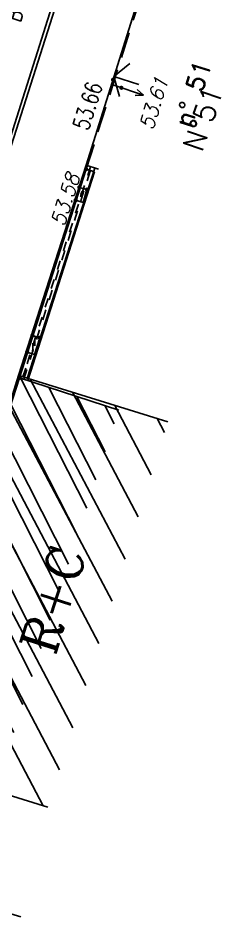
# Model space of a CAD drawing. Extents: x 661843 to 662062, y 6866352 to 6866909.
# Drawn here: x 662008.56 to 662012.45, y 6866807.6 to 6866824.98 of the extents above; entities that cross this region are included whole.
import ezdxf
from ezdxf.enums import TextEntityAlignment as Align

# ---------------------------------------------------------------- set-up
doc = ezdxf.new("R2010")
doc.units = 0
for name, pattern in [('CONTINU', [0]), ('DISCONTINU', [0.75, 0.5, -0.25]), ('GRILLE', [0.4, 0.2, -0.2]), ('JSI_TCO', [1, 0.5, 0.5]), ('JSI_TCO2', [1, 0.5, 0.5]), ('JSI_TIC', [0.2, 0.08, 0.01, -0.1, 0.01])]:
    doc.linetypes.add(name, pattern=pattern)
doc.layers.get('0').update_dxf_attribs({"linetype": 'CONTINUOUS'})
for name, color, linetype in [('ALTI', 140, 'CONTINUOUS'), ('BATI', 6, 'CONTINUOUS'), ('BORDURE', 7, 'CONTINU'), ('GEO_ALTI-PIC', 7, 'CONTINUOUS'), ('GEO_ALTI-PIC_SANSZ', 30, 'CONTINUOUS'), ('GEO_ALTI-PIC_SEUILS', 1, 'CONTINUOUS'), ('GEO_ALTICOT', 7, 'CONTINUOUS'), ('GEO_BATI_DUR', 44, 'CONTINUOUS'), ('GEO_BATI_HACHURE', 44, 'CONTINUOUS'), ('GEO_BATI_NUMERO', 7, 'CONTINUOUS'), ('GEO_BORDURE', 7, 'CONTINUOUS'), ('GEO_EDF_S', 1, 'CONTINUOUS'), ('GEO_ENTREE', 7, 'DISCONTINU'), ('GEO_GDF_S', 30, 'CONTINUOUS'), ('GEO_MUR', 1, 'CONTINUOUS'), ('GEO_MUR_S', 7, 'CONTINUOUS'), ('HACHURE', 7, 'CONTINUOUS'), ('LIMITE', 7, 'CONTINUOUS'), ('TEXTE', 7, 'CONTINUOUS')]:
    doc.layers.add(name, color=color, linetype=linetype)
doc.styles.add('5-2', font='romand.shx', dxfattribs={"height": 0.35})
doc.styles.add('7-2', font='romanc.shx', dxfattribs={"height": 0.7})
doc.styles.add('ROMANS', font='romans.shx', dxfattribs={"width": 0.95, "oblique": 13.5, "height": 5})
doc.styles.get("Standard").update_dxf_attribs({"font": 'romans.shx'})
doc.linetypes.add('JSI_MUD', pattern='A,0.0001,[130,jsi_form.shx,S=0.5,R=0,X=0.875,Y=0],-0.75', length=0.7501)
doc.linetypes.add('JSI_MUG', pattern='A,0.0001,[130,jsi_form.shx,S=0.5,R=0,X=-0.125,Y=0],-0.75', length=0.7501)

# ---------------------------------------------------------------- blocks, each defined once
blk = doc.blocks.new('PTTOPO')
at = {"color": 0, "const_width": 0.04}
blk.add_lwpolyline([(0, 0.02, 1), (0, -0.02, 1)], format="xyb", close=True, dxfattribs=at)
at = {"color": 0}
blk.add_point((0, 0), dxfattribs=at)
at = {"layer": 'GEO_ALTICOT', "style": 'ROMANS', "oblique": 13.5, "width": 0.95}
blk.add_attdef('ALT', text='', height=0.28, dxfattribs=at).set_placement((0.1, -0.1), align=Align.TOP_LEFT)
blk = doc.blocks.new('P014', base_point=(17.75, 43.5))
for p, q in [((17.709, 43.699), (17.75, 43.799)), ((17.75, 43.399), (17.75, 43.799)), ((17.75, 43.799), (17.789, 43.699))]:
    blk.add_line(p, q)
blk = doc.blocks.new('P337')
for p, q in [((0, 1), (1, 1)), ((0, 1), (0, 0)), ((0.133, 0.423), (0.532, 0.713)), ((0.532, 0.713), (0.41, 0.338)), ((0.41, 0.338), (0.885, 0.683)), ((0.885, 0.683), (0.743, 0.637)), ((0.885, 0.683), (0.797, 0.562)), ((1, 1), (1, 0)), ((0, 0), (1, 0))]:
    blk.add_line(p, q)
at = {"flags": 128}
for points in [[(0.45, 1), (0.45, 1.28)], [(0.55, 1), (0.55, 1.28)]]:
    blk.add_lwpolyline(points, dxfattribs=at)
blk = doc.blocks.new('P322')
for p, q in [((0, 1), (1, 1)), ((0, 1), (0, 0)), ((1, 1), (1, 0)), ((0, 0), (1, 0))]:
    blk.add_line(p, q)
at = {"flags": 128}
for points in [[(0.45, 1), (0.45, 1.28)], [(0.55, 1), (0.55, 1.28)]]:
    blk.add_lwpolyline(points, dxfattribs=at)
at = {"style": 'ROMANS', "oblique": 13.5, "width": 0.95}
blk.add_text('GDF', height=0.2, dxfattribs=at).set_placement((0.205, 0.413))
blk = doc.blocks.new('$B_028')
at = {"color": 0, "linetype": 'BYBLOCK', "flags": 128}
for points in [[(0, 0.5), (0, -0.5), (0.0938, -0.0625)], [(-0.5, -0.5), (-0.5, 0)], [(0.5, 0), (0.5, -0.5)], [(-0.0937, -0.0625), (0, -0.5)], [(-0.5, -0.5), (0.5, -0.5)]]:
    blk.add_lwpolyline(points, dxfattribs=at)
blk = doc.blocks.new('$B_210')
at = {"linetype": 'CONTINUOUS'}
blk.add_hatch(color=0, dxfattribs=at).paths.add_polyline_path([(0, -0.5, -1), (0, 0.5, -1)])
at = {"color": 0, "linetype": 'BYBLOCK', "flags": 128}
blk.add_lwpolyline([(0, -0.5, -1), (0, 0.5, -1)], format="xyb", close=True, dxfattribs=at)

msp = doc.modelspace()

# ---------------------------------------------------------------- hatches: boundary and pattern name
at = {"layer": 'GEO_BATI_HACHURE'}
h = msp.add_hatch(dxfattribs=at)
h.set_pattern_fill('_U', color=256, scale=0.4, angle=116.8693, style=0, pattern_type=0)
h.set_pattern_definition([(116.869284319, (0, 0), (-0.356815978825, -0.180782624317), [])])
h.paths.add_polyline_path([(662008.079, 6866810.018), (662006.177, 6866810.635), (662008.586, 6866818.061), (662010.488, 6866817.444)])
at = {"layer": 'HACHURE', "linetype": 'CONTINUOUS', "ltscale": 2}
h = msp.add_hatch(dxfattribs=at)
h.set_pattern_fill('_USER', color=256, scale=0.6, angle=117.7717, style=0, pattern_type=0)
h.set_pattern_definition([(117.77167, (661958.265, 6866695.073), (-0.5308869, -0.2795696), [])])
h.paths.add_polyline_path([(662008.564, 6866818.106), (662011.429, 6866817.218), (662009.132, 6866809.81), (662006.267, 6866810.699)])

# ---------------------------------------------------------------- linework, layer by layer
at = {"layer": 'BATI', "linetype": 'JSI_TCO2', "ltscale": 2, "elevation": 57.333, "flags": 128}
for points in [[(662008.564, 6866818.106), (662006.267, 6866810.699)], [(662011.429, 6866817.218), (662008.564, 6866818.106)], [(662009.132, 6866809.81), (662006.267, 6866810.699)]]:
    msp.add_lwpolyline(points, dxfattribs=at)
at = {"layer": 'BORDURE', "linetype": 'JSI_TCO', "ltscale": 2, "elevation": 57.333, "flags": 128}
msp.add_lwpolyline([(662010.747, 6866830.09), (662007.699, 6866820.441), (662007.424, 6866819.583)], dxfattribs=at)
at = {"layer": 'GEO_BATI_DUR'}
for p, q in [((662006.177, 6866810.635, 53.711), (662008.586, 6866818.061, 53.656)), ((662008.586, 6866818.061, 53.711), (662010.488, 6866817.444, 53.711))]:
    msp.add_line(p, q, dxfattribs=at)
at = {"layer": 'GEO_BORDURE'}
msp.add_polyline3d([(662003.679, 6866812.201, 53.648), (662004.892, 6866811.391, 53.606), (662007.407, 6866819.358, 53.553), (662007.731, 6866820.349, 53.573), (662010.188, 6866828.079, 53.509), (662008.805, 6866828.528, 53.35)], dxfattribs=at)
at = {"layer": 'GEO_ENTREE'}
msp.add_polyline3d([(662009.864, 6866822.073, 53.583), (662010.938, 6866825.477, 53.581)], dxfattribs=at)
at = {"layer": 'GEO_MUR'}
for p, q in [((662009.864, 6866822.073, 53.656), (662010.026, 6866822.022, 53.656)), ((662008.586, 6866818.061, 53.656), (662008.748, 6866818.01, 53.656))]:
    msp.add_line(p, q, dxfattribs=at)
at = {"layer": 'GEO_MUR', "elevation": 53.656, "flags": 128}
msp.add_lwpolyline([(662008.748, 6866818.01), (662010.026, 6866822.022)], dxfattribs=at)
at = {"layer": 'GEO_MUR'}
msp.add_polyline3d([(662008.586, 6866818.061, 53.656), (662009.864, 6866822.073, 53.583)], dxfattribs=at)
at = {"layer": 'GEO_MUR_S', "linetype": 'GRILLE', "elevation": 53.656, "flags": 128}
msp.add_lwpolyline([(662008.667, 6866818.035), (662009.945, 6866822.047)], dxfattribs=at)
at = {"layer": 'LIMITE', "linetype": 'JSI_MUG', "ltscale": 0.18}
msp.add_line((662009.948, 6866822.122, 111), (662009.893, 6866821.951, 111.003), dxfattribs=at)
at = {"layer": 'LIMITE', "linetype": 'JSI_MUD', "ltscale": 0.18}
msp.add_line((662008.704, 6866818.25, 111.082), (662008.649, 6866818.079, 111.086), dxfattribs=at)
at = {"layer": 'LIMITE', "linetype": 'JSI_TCO', "ltscale": 2, "elevation": 57.333, "flags": 128}
for points in [[(662009.862, 6866822.15), (662008.564, 6866818.106)], [(662010.033, 6866822.095), (662008.735, 6866818.051)]]:
    msp.add_lwpolyline(points, dxfattribs=at)
at = {"layer": 'LIMITE', "linetype": 'JSI_TIC', "ltscale": 2, "elevation": 57.333, "flags": 128}
for points in [[(662009.948, 6866822.122), (662008.649, 6866818.079)], [(662005.712, 6866808.475), (662008.583, 6866807.605)]]:
    msp.add_lwpolyline(points, dxfattribs=at)
at = {"layer": 'LIMITE', "elevation": 57.333, "flags": 128}
msp.add_lwpolyline([(662005.741, 6866808.57), (662008.612, 6866807.701)], dxfattribs=at)

# ---------------------------------------------------------------- block references
at = {"layer": 'ALTI', "linetype": 'CONTINUOUS', "xscale": 0.0599999995658651, "yscale": 0.0599999995658651, "rotation": 252.4710593069286}
msp.add_blockref('$B_210', (662010.385, 6866823.788, 57.333), dxfattribs=at)
at = {"layer": 'GEO_ALTI-PIC'}
ref = msp.add_blockref('PTTOPO', (662009.864, 6866822.073, 53.583), dxfattribs=at)
ref.add_attrib('ALT', '53.58', dxfattribs={"layer": 'GEO_ALTICOT', "height": 0.28, "rotation": 72.4947, "style": 'ROMANS', "oblique": 13.5, "width": 0.95}).set_placement((662009.176, 6866821.041, 53.583), align=Align.TOP_LEFT)
ref = msp.add_blockref('PTTOPO', (662008.586, 6866818.061, 53.656), dxfattribs=at)
ref.add_attrib('ALT', '53.66', dxfattribs={"layer": 'GEO_ALTICOT', "height": 0.28, "rotation": 72.0283, "style": 'ROMANS', "oblique": 13.5, "width": 0.95}).set_placement((662007.817, 6866816.963, 53.656), align=Align.TOP_LEFT)
at = {"layer": 'GEO_ALTI-PIC_SANSZ'}
for p in [(662009.733, 6866821.723), (662009.877, 6866821.681), (662009.661, 6866821.477), (662008.832, 6866818.877), (662008.975, 6866818.833), (662008.732, 6866818.556)]:
    msp.add_blockref('PTTOPO', p, dxfattribs=at)
at = {"layer": 'GEO_ALTI-PIC_SEUILS'}
ref = msp.add_blockref('PTTOPO', (662010.539, 6866823.637, 53.611), dxfattribs=at)
ref.add_attrib('ALT', '53.61', dxfattribs={"layer": 'GEO_ALTICOT', "height": 0.28, "rotation": 72.4113, "style": 'ROMANS', "oblique": 13.5, "width": 0.95}).set_placement((662010.873, 6866822.893, 53.611), align=Align.TOP_LEFT)
at = {"layer": 'GEO_EDF_S', "xscale": 0.3361037036240456, "yscale": 0.1500208098441362, "rotation": 252.8158048897912}
msp.add_blockref('P337', (662008.832, 6866818.877), dxfattribs=at)
at = {"layer": 'GEO_ENTREE', "xscale": 1.49999999998767, "yscale": 1.49999999998767, "zscale": 1.49999999998767, "rotation": 251.7764022928054}
msp.add_blockref('P014', (662010.539, 6866823.637, 53.611), dxfattribs=at)
at = {"layer": 'GEO_GDF_S', "xscale": 0.2562522589514524, "yscale": 0.1500842571258545, "rotation": 253.6584080556842}
msp.add_blockref('P322', (662009.733, 6866821.723), dxfattribs=at)
at = {"layer": 'LIMITE', "linetype": 'CONTINUOUS', "xscale": 3.568136034447401, "yscale": 0.5000000000742785, "rotation": 252.6166986211436}
msp.add_blockref('$B_028', (662010.634, 6866823.778, 57.333), dxfattribs=at)

# ---------------------------------------------------------------- texts
at = {"layer": 'ALTI', "linetype": 'CONTINUOUS', "width": 0.75}
msp.add_text('53.66', height=0.32, rotation=72.4711, dxfattribs=at).set_placement((662010.184, 6866823.683, 57.333), align=Align.RIGHT)
at = {"layer": 'BATI', "style": '7-2'}
msp.add_text('R+C', height=0.7, rotation=72.4839, dxfattribs=at).set_placement((662009.252, 6866812.707, 57.333))
at = {"layer": 'GEO_BATI_NUMERO'}
msp.add_text('N°51', height=0.4, rotation=71.145, dxfattribs=at).set_placement((662012.087, 6866822.385))
at = {"layer": 'TEXTE', "linetype": 'CONTINUOUS', "width": 0.75}
msp.add_text('Béton', height=0.32, rotation=72.4711, dxfattribs=at).set_placement((662008.581, 6866825.366, 57.333), align=Align.MIDDLE_CENTER)
at = {"layer": 'TEXTE', "style": '5-2'}
msp.add_text('n° 51', height=0.35, rotation=72.4698, dxfattribs=at).set_placement((662011.874, 6866822.845, 57.333))

doc.saveas('drawing.dxf')
